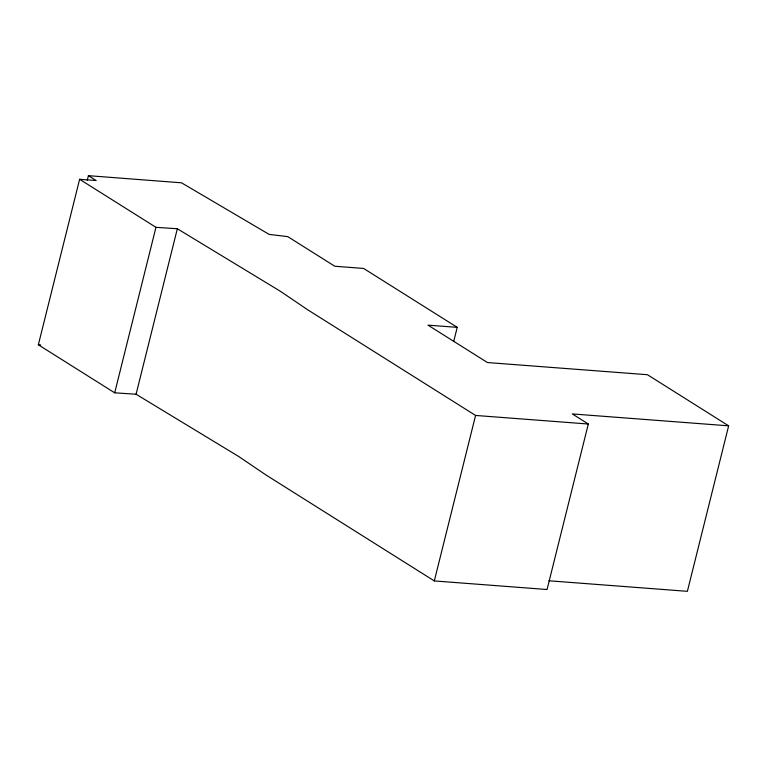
<?xml version="1.0" encoding="UTF-8"?>
<svg xmlns="http://www.w3.org/2000/svg" width="767" height="767" viewBox="0 0 767 767"><rect width="100%" height="100%" fill="white"/><g stroke="black" fill="none" stroke-linecap="round" stroke-linejoin="round"><path stroke-width="1.15" d="M548.942 580.782L687.385 591.328L728.65 425.838L572.307 413.921L588.318 424.026L547.053 589.516L434.314 580.935L266.034 475.022L238.988 456.681L136.075 394.238L114.695 392.819L38.35 344.786L79.615 179.296L96.172 180.533L88.416 175.672L87.265 180.303M114.695 392.819L155.96 227.329L79.615 179.296M136.075 394.238L177.34 228.748L155.96 227.329M453.767 341.229L457.228 327.346L363.596 268.431L334.815 266.254L287.788 236.639L269.14 234.395L181.52 182.814L88.416 175.672M434.314 580.935L475.578 415.446L307.299 309.532L280.252 291.192L177.34 228.748M457.228 327.346L428.005 325.15L487.476 362.551L647.453 374.718L728.65 425.838M38.35 344.786L40.718 344.958M475.578 415.446L588.318 424.026"/></g></svg>
